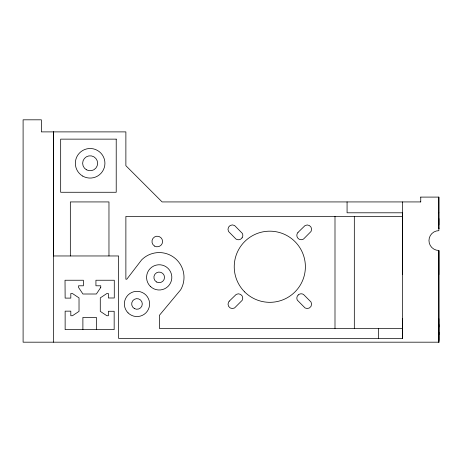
<?xml version="1.0" encoding="UTF-8"?>
<svg xmlns="http://www.w3.org/2000/svg" width="462" height="462" viewBox="0 0 462 462"><rect width="100%" height="100%" fill="white"/><g stroke="black" fill="none" stroke-linecap="round" stroke-linejoin="round"><path stroke-width="0.69" d="M53.425 342.186L53.425 131.889L53.425 255.965L118.63 255.965L118.63 338.409L402.616 338.409L402.616 212.797L347.072 212.797L347.072 201.929M438.871 228.055L438.871 228.736L438.871 218.59M420.738 197.095L438.86 197.095L438.883 230.665A9.904 9.904 0 0 0 428.961 240.552A9.904 9.904 0 0 0 438.842 250.468L438.9 342.186L438.842 250.468L438.842 274.619M420.761 201.929L162.104 201.929L125.878 165.702L125.878 131.889L41.349 131.889L41.349 119.814L23.1 119.814L23.1 342.186L438.9 342.186M438.565 212.797L438.86 212.797M402.616 216.418L125.878 216.418L125.878 279.21L126.807 279.21L141.667 259.846A24.798 24.798 0 0 1 180.682 289.778L159.378 315.35L159.378 328.418L402.616 328.418M438.565 224.867L438.86 224.867L438.86 197.095M438.842 318.757L438.9 340.494M438.86 324.555L438.86 327.056M438.86 332.195L438.86 334.696M420.761 197.095L420.738 201.929M402.616 201.929L402.616 274.619M402.616 318.757L402.616 338.409M378.47 328.418L378.47 338.409M354.319 216.418L354.319 328.418M334.996 216.418L334.996 328.418M108.968 255.965L108.968 201.929L70.334 201.929L70.334 255.965M96.414 329.625L96.414 317.429L82.889 317.429L82.889 329.625M100.762 287.433L96.379 294.005L82.923 294.005L78.54 287.433L78.54 285.793L83.374 285.793L83.374 280.238L65.021 280.238L65.136 298.111L70.813 298.111L70.813 293.52L72.453 293.52L79.025 297.903L79.025 311.359L72.453 315.737L70.813 315.737L70.813 311.151L65.136 311.151L65.136 329.625L114.166 329.625L114.166 311.272L108.368 311.272L108.368 315.737L106.849 315.737L100.277 311.359L100.277 297.903L106.849 293.52L108.368 293.52L108.368 297.99L114.281 297.99L114.281 280.238L95.929 280.238L95.929 285.793L100.762 285.793L100.762 287.433M297.99 232.432L297.349 233.333A4.354 4.354 0 0 0 297.528 237.687L298.256 238.559A4.354 4.354 0 0 0 303.534 239.039L311.013 231.497A4.354 4.354 0 0 0 305.064 225.548L297.99 232.432M229.273 301.143L228.609 302.009A4.354 4.354 0 0 0 234.557 307.958L242.186 300.323A4.354 4.354 0 0 0 236.238 294.381L229.273 301.143M298.25 294.952L297.522 295.83A4.354 4.354 0 0 0 297.355 300.179L305.064 307.958A4.354 4.354 0 0 0 311.013 302.009L303.528 294.467A4.354 4.354 0 0 0 298.25 294.952M242.071 237.82L241.308 238.687A4.406 4.406 0 0 1 235.949 239.01L228.563 231.526A4.406 4.406 0 0 1 234.581 225.502L242.377 233.425A4.406 4.406 0 0 1 242.071 237.82M116.216 139.137L60.672 139.137L60.672 192.267L116.216 192.267L116.216 139.137M82.738 176.097A14.796 14.796 0 0 0 104.926 163.288A14.796 14.796 0 0 0 82.738 150.473A14.796 14.796 0 0 0 82.738 176.097M86.388 169.768A7.484 7.484 0 0 0 97.621 163.288A7.484 7.484 0 0 0 86.388 156.803A7.484 7.484 0 0 0 86.388 169.768M128.061 312.866A12.618 12.618 0 0 0 149.174 307.213A12.618 12.618 0 0 0 133.72 291.753A12.618 12.618 0 0 0 128.061 312.866M154.614 246.107A5.313 5.313 0 0 0 162.584 241.511A5.313 5.313 0 0 0 154.614 236.908A5.313 5.313 0 0 0 154.614 246.107M244.652 291.909A35.58 35.58 0 0 0 304.175 275.964A35.58 35.58 0 0 0 260.603 232.386A35.58 35.58 0 0 0 244.652 291.909M150.277 286.301A12.618 12.618 0 0 0 171.396 280.648A12.618 12.618 0 0 0 155.937 265.188A12.618 12.618 0 0 0 150.277 286.301M134.327 308.547A5.313 5.313 0 0 0 142.296 303.944A5.313 5.313 0 0 0 134.327 299.341A5.313 5.313 0 0 0 134.327 308.547M156.549 281.982A5.313 5.313 0 0 0 164.518 277.379A5.313 5.313 0 0 0 156.549 272.776A5.313 5.313 0 0 0 156.549 281.982"/></g></svg>
